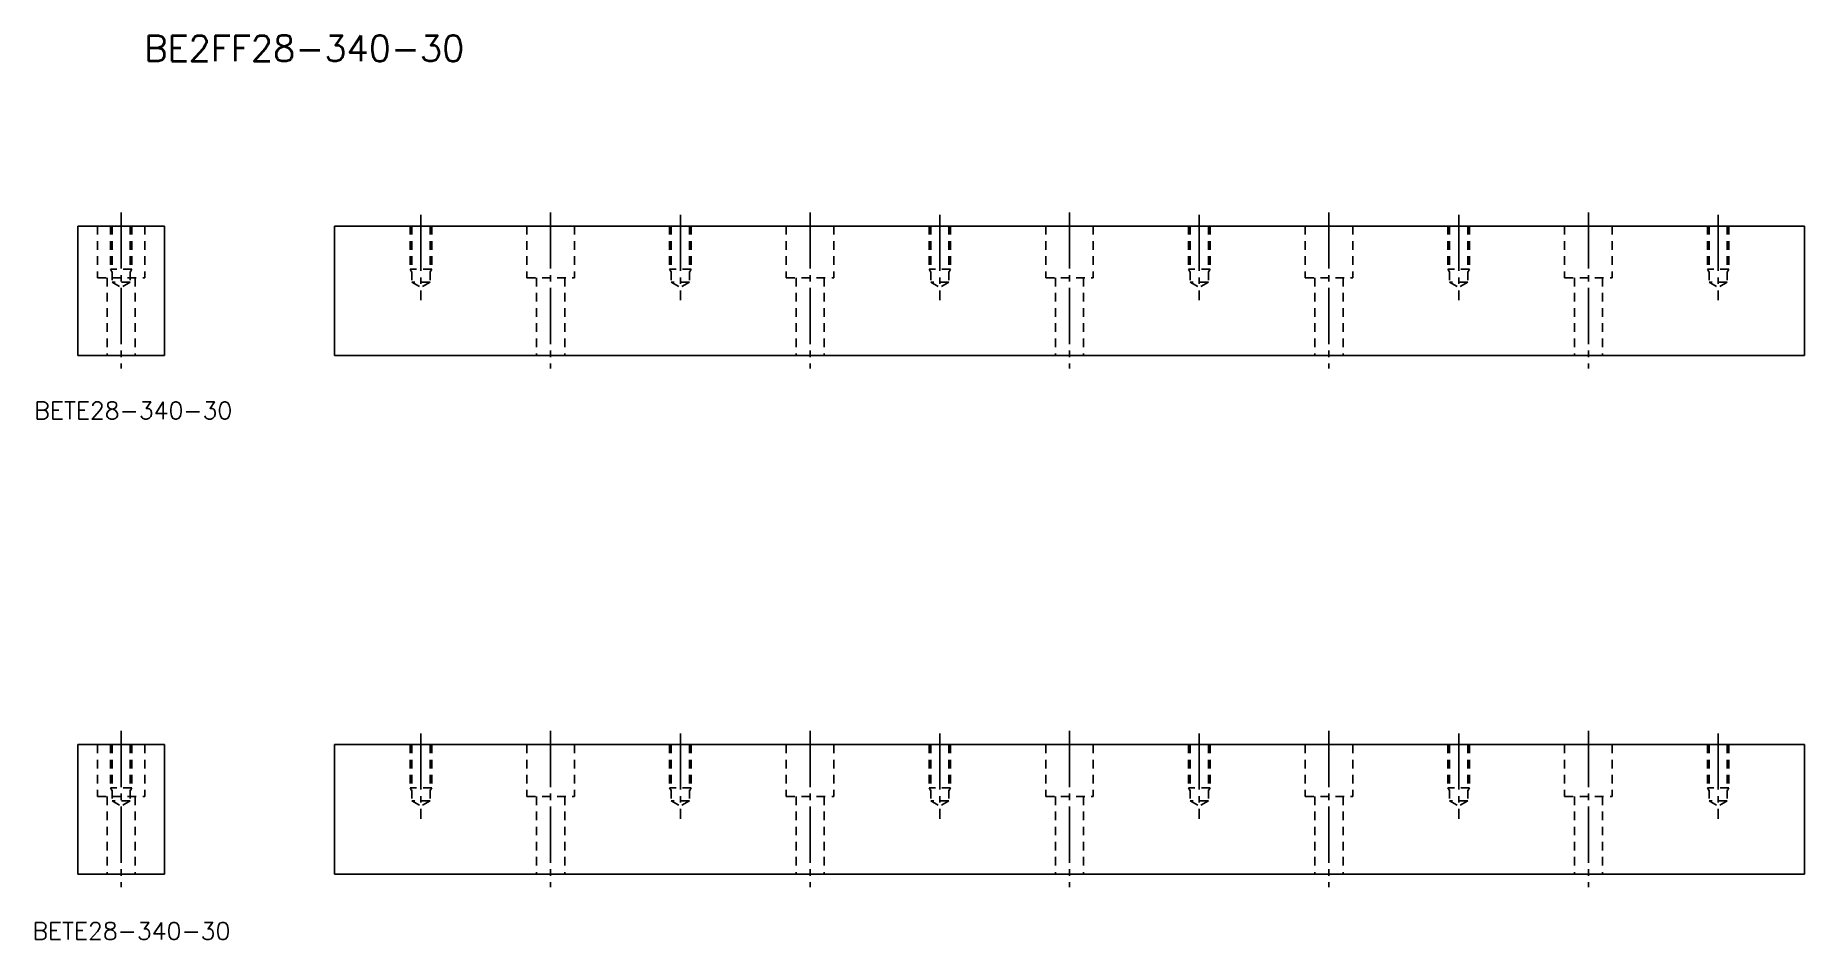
# Model space of a CAD drawing. Extents: x -14 to 395, y 732 to 942.
import ezdxf

# ---------------------------------------------------------------- set-up
doc = ezdxf.new("R2010")
doc.units = 0
doc.header["$MEASUREMENT"] = 0
doc.linetypes.add('CENTER', pattern=[17.5, 13, -1.5, 1.5, -1.5])
doc.linetypes.add('DASHED', pattern=[3.5, 2, -1.5])
doc.layers.get('0').update_dxf_attribs({"linetype": 'CONTINUOUS'})
doc.layers.add('CENTER', color=1, linetype='CENTER')
doc.styles.get("Standard").update_dxf_attribs({"font": 'txt.shx', "bigfont": '@extfont2.shx'})

msp = doc.modelspace()

# ---------------------------------------------------------------- linework, layer by layer
at = {"color": 7, "linetype": 'Continuous'}
for p, q in [((-4.5, 897.39), (-4.5, 867.39)), ((-4.5, 897.39), (15.5, 897.39)), ((15.5, 897.39), (15.5, 867.39)), ((54.83, 897.39), (394.83, 897.39)), ((54.83, 897.39), (54.83, 867.39)), ((394.83, 897.39), (394.83, 867.39)), ((-4.5, 867.39), (15.5, 867.39)), ((54.83, 867.39), (394.83, 867.39)), ((-4.5, 777.39), (-4.5, 747.39)), ((-4.5, 777.39), (15.5, 777.39)), ((15.5, 777.39), (15.5, 747.39)), ((54.83, 777.39), (394.83, 777.39)), ((54.83, 777.39), (54.83, 747.39)), ((394.83, 777.39), (394.83, 747.39)), ((-4.5, 747.39), (15.5, 747.39)), ((54.83, 747.39), (394.83, 747.39))]:
    msp.add_line(p, q, dxfattribs=at)
at = {"color": 3, "linetype": 'DASHED'}
for p, q in [((0, 897.39), (0, 885.39)), ((3, 897.39), (3, 887.39)), ((3.4, 897.39), (3.4, 884.39)), ((7.6, 897.39), (7.6, 884.39)), ((8, 897.39), (8, 887.39)), ((11, 897.39), (11, 885.39)), ((72.33, 897.39), (72.33, 887.39)), ((72.73, 897.39), (72.73, 884.39)), ((76.93, 897.39), (76.93, 884.39)), ((77.33, 897.39), (77.33, 887.39)), ((99.33, 897.39), (99.33, 885.39)), ((110.33, 897.39), (110.33, 885.39)), ((132.33, 897.39), (132.33, 887.39)), ((132.73, 897.39), (132.73, 884.39)), ((136.93, 897.39), (136.93, 884.39)), ((137.33, 897.39), (137.33, 887.39)), ((159.33, 897.39), (159.33, 885.39)), ((170.33, 897.39), (170.33, 885.39)), ((192.33, 897.39), (192.33, 887.39)), ((192.73, 897.39), (192.73, 884.39)), ((196.93, 897.39), (196.93, 884.39)), ((197.33, 897.39), (197.33, 887.39)), ((219.33, 897.39), (219.33, 885.39)), ((230.33, 897.39), (230.33, 885.39)), ((252.33, 897.39), (252.33, 887.39)), ((252.73, 897.39), (252.73, 884.39)), ((256.93, 897.39), (256.93, 884.39)), ((257.33, 897.39), (257.33, 887.39)), ((279.33, 897.39), (279.33, 885.39)), ((290.33, 897.39), (290.33, 885.39)), ((312.33, 897.39), (312.33, 887.39)), ((312.73, 897.39), (312.73, 884.39)), ((316.93, 897.39), (316.93, 884.39)), ((317.33, 897.39), (317.33, 887.39)), ((339.33, 897.39), (339.33, 885.39)), ((350.33, 897.39), (350.33, 885.39)), ((372.33, 897.39), (372.33, 887.39)), ((372.73, 897.39), (372.73, 884.39)), ((376.93, 897.39), (376.93, 884.39)), ((377.33, 897.39), (377.33, 887.39)), ((0, 885.39), (11, 885.39)), ((2.25, 885.39), (2.25, 867.39)), ((3, 887.39), (3.35, 886.78)), ((8, 887.39), (3, 887.39)), ((7.6, 884.39), (3.4, 884.39)), ((3.4, 884.39), (5.5, 883.18)), ((7.6, 884.39), (5.5, 883.18)), ((8, 887.39), (7.65, 886.78)), ((8.75, 885.39), (8.75, 867.39)), ((77.33, 887.39), (72.33, 887.39)), ((72.33, 887.39), (72.68, 886.78)), ((72.73, 884.39), (74.83, 883.18)), ((76.93, 884.39), (72.73, 884.39)), ((76.93, 884.39), (74.83, 883.18)), ((77.33, 887.39), (76.98, 886.78)), ((99.33, 885.39), (110.33, 885.39)), ((101.58, 885.39), (101.58, 867.39)), ((108.08, 885.39), (108.08, 867.39)), ((132.33, 887.39), (132.68, 886.78)), ((137.33, 887.39), (132.33, 887.39)), ((136.93, 884.39), (132.73, 884.39)), ((132.73, 884.39), (134.83, 883.18)), ((136.93, 884.39), (134.83, 883.18)), ((137.33, 887.39), (136.98, 886.78)), ((159.33, 885.39), (170.33, 885.39)), ((161.58, 885.39), (161.58, 867.39)), ((168.08, 885.39), (168.08, 867.39)), ((197.33, 887.39), (192.33, 887.39)), ((192.33, 887.39), (192.68, 886.78)), ((192.73, 884.39), (194.83, 883.18)), ((196.93, 884.39), (192.73, 884.39)), ((196.93, 884.39), (194.83, 883.18)), ((197.33, 887.39), (196.98, 886.78)), ((219.33, 885.39), (230.33, 885.39)), ((221.58, 885.39), (221.58, 867.39)), ((228.08, 885.39), (228.08, 867.39)), ((252.33, 887.39), (252.68, 886.78)), ((257.33, 887.39), (252.33, 887.39)), ((256.93, 884.39), (252.73, 884.39)), ((252.73, 884.39), (254.83, 883.18)), ((256.93, 884.39), (254.83, 883.18)), ((257.33, 887.39), (256.98, 886.78)), ((279.33, 885.39), (290.33, 885.39)), ((281.58, 885.39), (281.58, 867.39)), ((288.08, 885.39), (288.08, 867.39)), ((317.33, 887.39), (312.33, 887.39)), ((312.33, 887.39), (312.68, 886.78)), ((312.73, 884.39), (314.83, 883.18)), ((316.93, 884.39), (312.73, 884.39)), ((316.93, 884.39), (314.83, 883.18)), ((317.33, 887.39), (316.98, 886.78)), ((339.33, 885.39), (350.33, 885.39)), ((341.58, 885.39), (341.58, 867.39)), ((348.08, 885.39), (348.08, 867.39)), ((372.33, 887.39), (372.68, 886.78)), ((377.33, 887.39), (372.33, 887.39)), ((376.93, 884.39), (372.73, 884.39)), ((372.73, 884.39), (374.83, 883.18)), ((376.93, 884.39), (374.83, 883.18)), ((377.33, 887.39), (376.98, 886.78)), ((0, 777.39), (0, 765.39)), ((3, 777.39), (3, 767.39)), ((3.4, 777.39), (3.4, 764.39)), ((7.6, 777.39), (7.6, 764.39)), ((8, 777.39), (8, 767.39)), ((11, 777.39), (11, 765.39)), ((72.33, 777.39), (72.33, 767.39)), ((72.73, 777.39), (72.73, 764.39)), ((76.93, 777.39), (76.93, 764.39)), ((77.33, 777.39), (77.33, 767.39)), ((99.33, 777.39), (99.33, 765.39)), ((110.33, 777.39), (110.33, 765.39)), ((132.33, 777.39), (132.33, 767.39)), ((132.73, 777.39), (132.73, 764.39)), ((136.93, 777.39), (136.93, 764.39)), ((137.33, 777.39), (137.33, 767.39)), ((159.33, 777.39), (159.33, 765.39)), ((170.33, 777.39), (170.33, 765.39)), ((192.33, 777.39), (192.33, 767.39)), ((192.73, 777.39), (192.73, 764.39)), ((196.93, 777.39), (196.93, 764.39)), ((197.33, 777.39), (197.33, 767.39)), ((219.33, 777.39), (219.33, 765.39)), ((230.33, 777.39), (230.33, 765.39)), ((252.33, 777.39), (252.33, 767.39)), ((252.73, 777.39), (252.73, 764.39)), ((256.93, 777.39), (256.93, 764.39)), ((257.33, 777.39), (257.33, 767.39)), ((279.33, 777.39), (279.33, 765.39)), ((290.33, 777.39), (290.33, 765.39)), ((312.33, 777.39), (312.33, 767.39)), ((312.73, 777.39), (312.73, 764.39)), ((316.93, 777.39), (316.93, 764.39)), ((317.33, 777.39), (317.33, 767.39)), ((339.33, 777.39), (339.33, 765.39)), ((350.33, 777.39), (350.33, 765.39)), ((372.33, 777.39), (372.33, 767.39)), ((372.73, 777.39), (372.73, 764.39)), ((376.93, 777.39), (376.93, 764.39)), ((377.33, 777.39), (377.33, 767.39)), ((0, 765.39), (11, 765.39)), ((2.25, 765.39), (2.25, 747.39)), ((3, 767.39), (3.35, 766.78)), ((8, 767.39), (3, 767.39)), ((8, 767.39), (7.65, 766.78)), ((8.75, 765.39), (8.75, 747.39)), ((77.33, 767.39), (72.33, 767.39)), ((72.33, 767.39), (72.68, 766.78)), ((77.33, 767.39), (76.98, 766.78)), ((99.33, 765.39), (110.33, 765.39)), ((101.58, 765.39), (101.58, 747.39)), ((108.08, 765.39), (108.08, 747.39)), ((132.33, 767.39), (132.68, 766.78)), ((137.33, 767.39), (132.33, 767.39)), ((137.33, 767.39), (136.98, 766.78)), ((159.33, 765.39), (170.33, 765.39)), ((161.58, 765.39), (161.58, 747.39)), ((168.08, 765.39), (168.08, 747.39)), ((197.33, 767.39), (192.33, 767.39)), ((192.33, 767.39), (192.68, 766.78)), ((197.33, 767.39), (196.98, 766.78)), ((219.33, 765.39), (230.33, 765.39)), ((221.58, 765.39), (221.58, 747.39)), ((228.08, 765.39), (228.08, 747.39)), ((252.33, 767.39), (252.68, 766.78)), ((257.33, 767.39), (252.33, 767.39)), ((257.33, 767.39), (256.98, 766.78)), ((279.33, 765.39), (290.33, 765.39)), ((281.58, 765.39), (281.58, 747.39)), ((288.08, 765.39), (288.08, 747.39)), ((317.33, 767.39), (312.33, 767.39)), ((312.33, 767.39), (312.68, 766.78)), ((317.33, 767.39), (316.98, 766.78)), ((339.33, 765.39), (350.33, 765.39)), ((341.58, 765.39), (341.58, 747.39)), ((348.08, 765.39), (348.08, 747.39)), ((372.33, 767.39), (372.68, 766.78)), ((377.33, 767.39), (372.33, 767.39)), ((377.33, 767.39), (376.98, 766.78)), ((7.6, 764.39), (3.4, 764.39)), ((3.4, 764.39), (5.5, 763.18)), ((7.6, 764.39), (5.5, 763.18)), ((72.73, 764.39), (74.83, 763.18)), ((76.93, 764.39), (72.73, 764.39)), ((76.93, 764.39), (74.83, 763.18)), ((136.93, 764.39), (132.73, 764.39)), ((132.73, 764.39), (134.83, 763.18)), ((136.93, 764.39), (134.83, 763.18)), ((192.73, 764.39), (194.83, 763.18)), ((196.93, 764.39), (192.73, 764.39)), ((196.93, 764.39), (194.83, 763.18)), ((256.93, 764.39), (252.73, 764.39)), ((252.73, 764.39), (254.83, 763.18)), ((256.93, 764.39), (254.83, 763.18)), ((312.73, 764.39), (314.83, 763.18)), ((316.93, 764.39), (312.73, 764.39)), ((316.93, 764.39), (314.83, 763.18)), ((376.93, 764.39), (372.73, 764.39)), ((372.73, 764.39), (374.83, 763.18)), ((376.93, 764.39), (374.83, 763.18))]:
    msp.add_line(p, q, dxfattribs=at)
at = {"layer": 'CENTER', "color": 1, "linetype": 'CENTER'}
for p, q in [((5.5, 900.55), (5.5, 864.38)), ((104.83, 900.55), (104.83, 864.38)), ((164.83, 900.55), (164.83, 864.38)), ((224.83, 900.55), (224.83, 864.38)), ((284.83, 900.55), (284.83, 864.38)), ((344.83, 900.55), (344.83, 864.38)), ((74.83, 899.99), (74.83, 880.21)), ((134.83, 899.99), (134.83, 880.21)), ((194.83, 899.99), (194.83, 880.21)), ((254.83, 899.99), (254.83, 880.21)), ((314.83, 899.99), (314.83, 880.21)), ((374.83, 899.99), (374.83, 880.21)), ((5.5, 780.55), (5.5, 744.38)), ((74.83, 779.99), (74.83, 760.21)), ((104.83, 780.55), (104.83, 744.38)), ((134.83, 779.99), (134.83, 760.21)), ((164.83, 780.55), (164.83, 744.38)), ((194.83, 779.99), (194.83, 760.21)), ((224.83, 780.55), (224.83, 744.38)), ((254.83, 779.99), (254.83, 760.21)), ((284.83, 780.55), (284.83, 744.38)), ((314.83, 779.99), (314.83, 760.21)), ((344.83, 780.55), (344.83, 744.38)), ((374.83, 779.99), (374.83, 760.21))]:
    msp.add_line(p, q, dxfattribs=at)

# ---------------------------------------------------------------- texts
at = {"color": 7, "linetype": 'Continuous'}
for s, height, p in [('BE2FF28-340-30', 6, (10.81, 935.51)), ('BETE28-340-30', 4, (-14.58, 852.7)), ('BETE28-340-30', 4, (-15.02, 732.25))]:
    msp.add_text(s, height=height, dxfattribs=at).set_placement(p)

doc.saveas('drawing.dxf')
